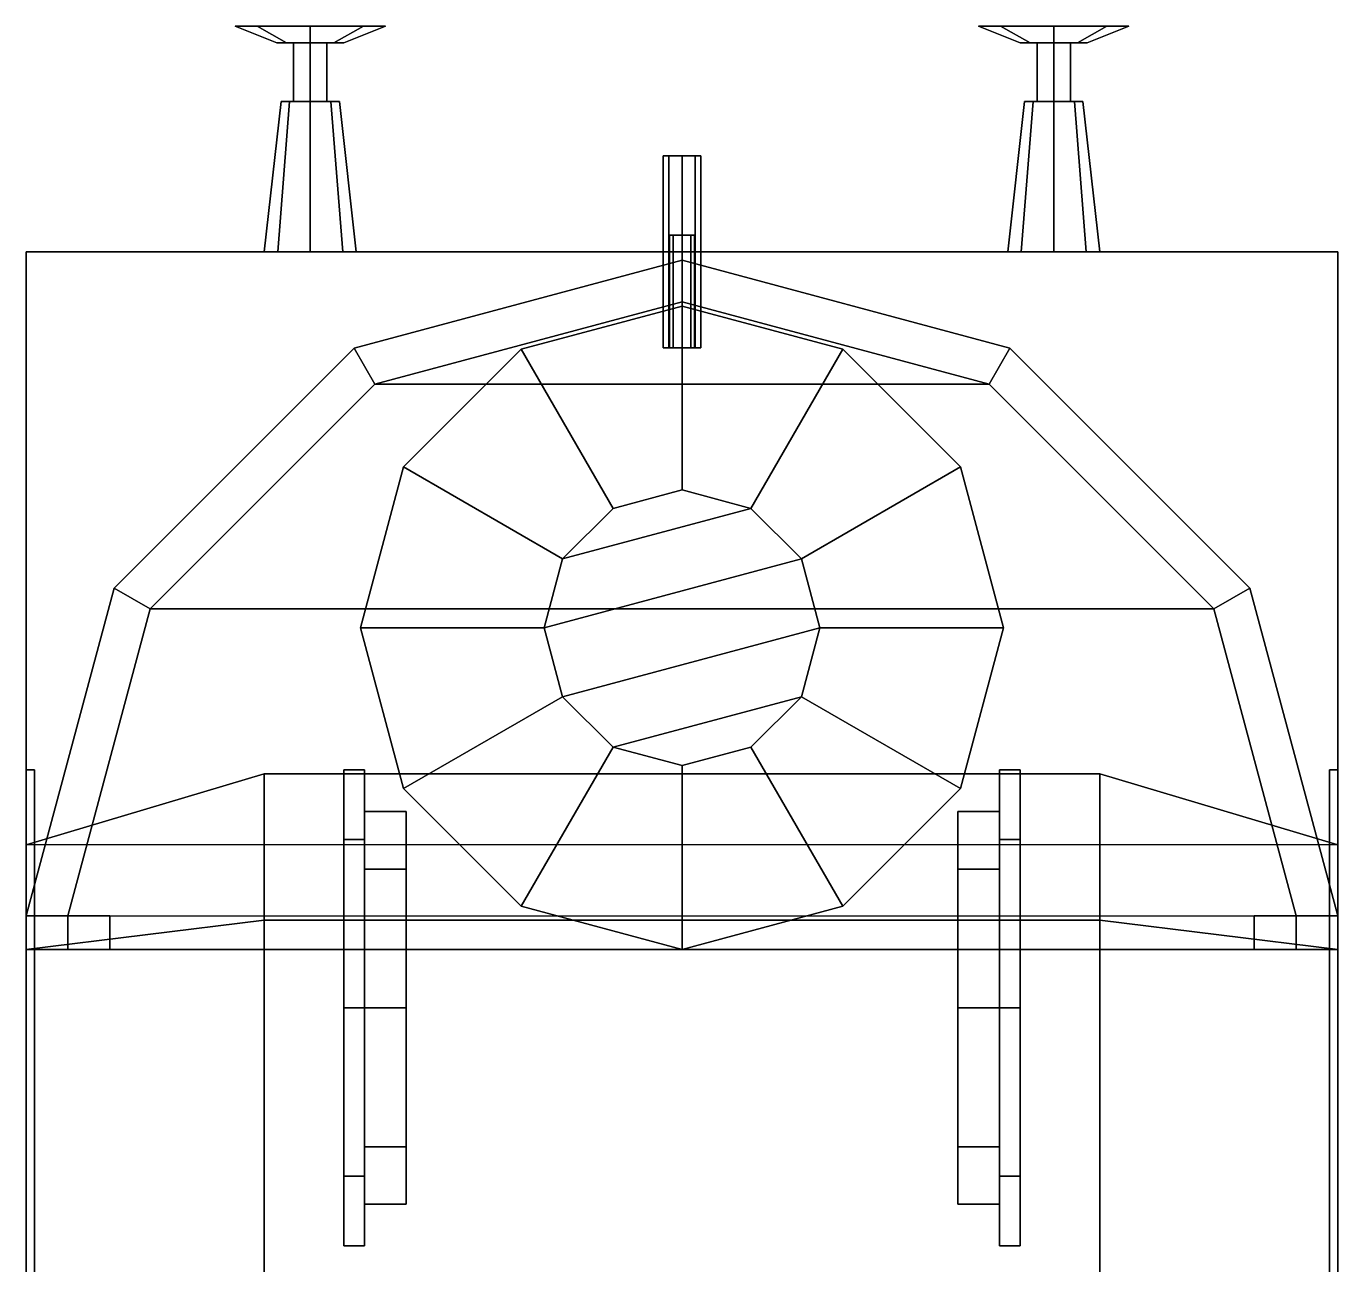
# Model space of a CAD drawing. Extents: x -1.8 to 1.8, y -6.4 to 6.6.
# Drawn here: x -1.57 to 1.57, y 3.585 to 6.55 of the extents above; entities that cross this region are included whole.
import ezdxf

# ---------------------------------------------------------------- set-up
doc = ezdxf.new("R2010")
doc.units = 0
doc.layers.get('0').update_dxf_attribs({"linetype": 'CONTINUOUS'})
for name, color, linetype in [('BUFFER', 1, 'CONTINUOUS'), ('GUN', 1, 'CONTINUOUS'), ('SLEEVE', 5, 'CONTINUOUS'), ('TURRET', 2, 'CONTINUOUS'), ('WHEELS', 2, 'CONTINUOUS')]:
    doc.layers.add(name, color=color, linetype=linetype)

msp = doc.modelspace()

# ---------------------------------------------------------------- linework, layer by layer
for points in [[(-1.57, 6.01, 0.9), (-1.57, 4.34, 0.9), (-1.57, 4.34, 1.16), (-1.57, 6.01, 1.16)], [(1.57, 6.01, 1.16), (1.57, 6.01, 0.9), (-1.57, 6.01, 0.9), (-1.57, 6.01, 1.16)], [(-1.57, 6.01, 1.16), (-1.57, 4.34, 1.16), (1.57, 4.34, 1.16), (1.57, 6.01, 1.16)], [(1.57, 4.34, 1.16), (1.57, 4.34, 0.9), (1.57, 6.01, 0.9), (1.57, 6.01, 1.16)], [(0, 5.99, 1.16), (-0.785, 5.7797, 1.16), (-0.785, 5.7797, 2.11), (0, 5.99, 2.11)], [(0, 5.99, 2.11), (-0.785, 5.7797, 2.11), (-0.735, 5.6931, 2.21), (0, 5.89, 2.21)], [(0.785, 5.7797, 1.16), (0, 5.99, 1.16), (0, 5.99, 2.11), (0.785, 5.7797, 2.11)], [(0.785, 5.7797, 2.11), (0, 5.99, 2.11), (0, 5.89, 2.21), (0.735, 5.6931, 2.21)], [(0, 5.89, 2.21), (-0.735, 5.6931, 2.21), (0.735, 5.6931, 2.21), (0, 5.89, 2.21)], [(-0.785, 5.7797, 1.16), (-1.3597, 5.205, 1.16), (-1.3597, 5.205, 2.11), (-0.785, 5.7797, 2.11)], [(-0.785, 5.7797, 2.11), (-1.3597, 5.205, 2.11), (-1.2731, 5.155, 2.21), (-0.735, 5.6931, 2.21)], [(1.3597, 5.205, 2.11), (0.785, 5.7797, 2.11), (0.735, 5.6931, 2.21), (1.2731, 5.155, 2.21)], [(1.3597, 5.205, 1.16), (0.785, 5.7797, 1.16), (0.785, 5.7797, 2.11), (1.3597, 5.205, 2.11)], [(-0.735, 5.6931, 2.21), (-1.2731, 5.155, 2.21), (1.2731, 5.155, 2.21), (0.735, 5.6931, 2.21)], [(-1.3597, 5.205, 1.16), (-1.57, 4.42, 1.16), (-1.57, 4.42, 2.11), (-1.3597, 5.205, 2.11)], [(-1.3597, 5.205, 2.11), (-1.57, 4.42, 2.11), (-1.47, 4.42, 2.21), (-1.2731, 5.155, 2.21)], [(1.57, 4.42, 2.11), (1.3597, 5.205, 2.11), (1.2731, 5.155, 2.21), (1.47, 4.42, 2.21)], [(1.57, 4.42, 1.16), (1.3597, 5.205, 1.16), (1.3597, 5.205, 2.11), (1.57, 4.42, 2.11)], [(-1.2731, 5.155, 2.21), (-1.47, 4.42, 2.21), (1.47, 4.42, 2.21), (1.2731, 5.155, 2.21)], [(-1.55, 4.77, 0.9), (-1.55, 4.77, 0.37), (-1.57, 4.77, 0.37), (-1.57, 4.77, 0.9)], [(-1.57, 4.77, 0.37), (-1.57, 2.39, 0.37), (-1.57, 2.39, 0.9), (-1.57, 4.77, 0.9)], [(1, 4.76, 3.01), (1.57, 4.59, 2.97), (-1.57, 4.59, 2.97), (-1, 4.76, 3.01)], [(-1.57, 4.59, 2.97), (-1.57, 4.34, 3.1), (-1, 4.41, 3.21), (-1, 4.76, 3.01)], [(-1.55, 2.39, 0.9), (-1.55, 2.39, 0.37), (-1.55, 4.77, 0.37), (-1.55, 4.77, 0.9)], [(-1, 4.76, 3.01), (-1, 4.41, 3.21), (1, 4.41, 3.21), (1, 4.76, 3.01)], [(1, 4.41, 3.21), (1.57, 4.34, 3.1), (1.57, 4.59, 2.97), (1, 4.76, 3.01)], [(1.57, 4.77, 0.9), (1.57, 4.77, 0.37), (1.55, 4.77, 0.37), (1.55, 4.77, 0.9)], [(1.55, 4.77, 0.37), (1.55, 2.39, 0.37), (1.55, 2.39, 0.9), (1.55, 4.77, 0.9)], [(1.57, 2.39, 0.9), (1.57, 2.39, 0.37), (1.57, 4.77, 0.37), (1.57, 4.77, 0.9)], [(-1.57, 4.42, 2.11), (-1.57, 4.34, 2.11), (-1.47, 4.34, 2.21), (-1.47, 4.42, 2.21)], [(-1.57, 4.42, 1.16), (-1.57, 4.34, 1.16), (-1.57, 4.34, 2.11), (-1.57, 4.42, 2.11)], [(-1.57, 4.34, 3.1), (-1.57, 3.54, 3.1), (-1, 3.54, 3.21), (-1, 4.41, 3.21)], [(-1.47, 4.34, 2.21), (-1.47, 4.34, 3.1), (-1.47, 4.42, 3.06), (-1.47, 4.42, 2.21)], [(-1.47, 4.42, 2.21), (-1.47, 4.42, 3.06), (-1.37, 4.42, 3.06), (-1.37, 4.42, 2.21)], [(-1.37, 4.42, 3.06), (-1.37, 4.34, 3.1), (-1.37, 4.34, 2.21), (-1.37, 4.42, 2.21)], [(-1, 4.41, 3.21), (-1, 3.54, 3.21), (1, 3.54, 3.21), (1, 4.41, 3.21)], [(1, 3.54, 3.21), (1.57, 3.54, 3.1), (1.57, 4.34, 3.1), (1, 4.41, 3.21)], [(1.37, 4.34, 2.21), (1.37, 4.34, 3.1), (1.37, 4.42, 3.06), (1.37, 4.42, 2.21)], [(1.37, 4.42, 2.21), (1.37, 4.42, 3.06), (1.47, 4.42, 3.06), (1.47, 4.42, 2.21)], [(1.57, 4.34, 2.11), (1.57, 4.42, 2.11), (1.47, 4.42, 2.21), (1.47, 4.34, 2.21)], [(1.47, 4.42, 3.06), (1.47, 4.34, 3.1), (1.47, 4.34, 2.21), (1.47, 4.42, 2.21)], [(1.57, 4.34, 1.16), (1.57, 4.42, 1.16), (1.57, 4.42, 2.11), (1.57, 4.34, 2.11)], [(-1.57, 4.34, 0.9), (-1.57, -5.84, 0.9), (-1.57, -1.05, 3.1), (-1.57, 4.34, 3.1)], [(-1.57, 4.34, 2.11), (-1.57, 4.34, 3.1), (1.57, 4.34, 3.1), (1.57, 4.34, 2.11)], [(1.57, -1.05, 3.1), (1.57, -5.84, 0.9), (1.57, 4.34, 0.9), (1.57, 4.34, 3.1)]]:
    msp.add_3dface(points)
at = {"layer": 'BUFFER'}
for points in [[(-1.0173, 6.55, 1.1773), (-0.89, 6.55, 0.87), (-1.0173, 6.55, 0.9227), (-1.07, 6.55, 1.05)], [(-0.97, 6.51, 1.05), (-0.9466, 6.51, 1.1066), (-1.0173, 6.55, 1.1773), (-1.07, 6.55, 1.05)], [(-0.9466, 6.51, 0.9934), (-0.97, 6.51, 1.05), (-1.07, 6.55, 1.05), (-1.0173, 6.55, 0.9227)], [(-0.89, 6.55, 1.23), (-0.7627, 6.55, 0.9227), (-0.89, 6.55, 0.87), (-1.0173, 6.55, 1.1773)], [(-0.89, 6.51, 0.97), (-0.9466, 6.51, 0.9934), (-1.0173, 6.55, 0.9227), (-0.89, 6.55, 0.87)], [(-0.9466, 6.51, 1.1066), (-0.89, 6.51, 1.13), (-0.89, 6.55, 1.23), (-1.0173, 6.55, 1.1773)], [(-0.8334, 6.51, 0.9934), (-0.89, 6.51, 0.97), (-0.89, 6.55, 0.87), (-0.7627, 6.55, 0.9227)], [(-0.89, 6.51, 1.13), (-0.8334, 6.51, 1.1066), (-0.7627, 6.55, 1.1773), (-0.89, 6.55, 1.23)], [(-0.7627, 6.55, 1.1773), (-0.71, 6.55, 1.05), (-0.7627, 6.55, 0.9227), (-0.89, 6.55, 1.23)], [(-0.8334, 6.51, 1.1066), (-0.81, 6.51, 1.05), (-0.71, 6.55, 1.05), (-0.7627, 6.55, 1.1773)], [(-0.81, 6.51, 1.05), (-0.8334, 6.51, 0.9934), (-0.7627, 6.55, 0.9227), (-0.71, 6.55, 1.05)], [(0.7627, 6.55, 1.1773), (0.89, 6.55, 0.87), (0.7627, 6.55, 0.9227), (0.71, 6.55, 1.05)], [(0.81, 6.51, 1.05), (0.8334, 6.51, 1.1066), (0.7627, 6.55, 1.1773), (0.71, 6.55, 1.05)], [(0.8334, 6.51, 0.9934), (0.81, 6.51, 1.05), (0.71, 6.55, 1.05), (0.7627, 6.55, 0.9227)], [(0.89, 6.51, 0.97), (0.8334, 6.51, 0.9934), (0.7627, 6.55, 0.9227), (0.89, 6.55, 0.87)], [(0.89, 6.55, 1.23), (1.0173, 6.55, 0.9227), (0.89, 6.55, 0.87), (0.7627, 6.55, 1.1773)], [(0.8334, 6.51, 1.1066), (0.89, 6.51, 1.13), (0.89, 6.55, 1.23), (0.7627, 6.55, 1.1773)], [(0.9466, 6.51, 0.9934), (0.89, 6.51, 0.97), (0.89, 6.55, 0.87), (1.0173, 6.55, 0.9227)], [(1.0173, 6.55, 1.1773), (1.07, 6.55, 1.05), (1.0173, 6.55, 0.9227), (0.89, 6.55, 1.23)], [(0.89, 6.51, 1.13), (0.9466, 6.51, 1.1066), (1.0173, 6.55, 1.1773), (0.89, 6.55, 1.23)], [(0.9466, 6.51, 1.1066), (0.97, 6.51, 1.05), (1.07, 6.55, 1.05), (1.0173, 6.55, 1.1773)], [(0.97, 6.51, 1.05), (0.9466, 6.51, 0.9934), (1.0173, 6.55, 0.9227), (1.07, 6.55, 1.05)], [(-0.89, 6.51, 0.97), (-0.9466, 6.51, 1.1066), (-0.97, 6.51, 1.05), (-0.9466, 6.51, 0.9934)], [(-0.8334, 6.51, 0.9934), (-0.89, 6.51, 1.13), (-0.9466, 6.51, 1.1066), (-0.89, 6.51, 0.97)], [(-0.89, 6.51, 1.09), (-0.93, 6.51, 1.05), (-0.93, 6.37, 1.05), (-0.89, 6.37, 1.09)], [(-0.93, 6.51, 1.05), (-0.89, 6.51, 1.01), (-0.89, 6.37, 1.01), (-0.93, 6.37, 1.05)], [(-0.81, 6.51, 1.05), (-0.8334, 6.51, 1.1066), (-0.89, 6.51, 1.13), (-0.8334, 6.51, 0.9934)], [(-0.85, 6.51, 1.05), (-0.89, 6.51, 1.09), (-0.89, 6.37, 1.09), (-0.85, 6.37, 1.05)], [(-0.89, 6.51, 1.01), (-0.85, 6.51, 1.05), (-0.85, 6.37, 1.05), (-0.89, 6.37, 1.01)], [(0.89, 6.51, 0.97), (0.8334, 6.51, 1.1066), (0.81, 6.51, 1.05), (0.8334, 6.51, 0.9934)], [(0.9466, 6.51, 0.9934), (0.89, 6.51, 1.13), (0.8334, 6.51, 1.1066), (0.89, 6.51, 0.97)], [(0.85, 6.51, 1.05), (0.89, 6.51, 1.01), (0.89, 6.37, 1.01), (0.85, 6.37, 1.05)], [(0.89, 6.51, 1.09), (0.85, 6.51, 1.05), (0.85, 6.37, 1.05), (0.89, 6.37, 1.09)], [(0.89, 6.51, 1.01), (0.93, 6.51, 1.05), (0.93, 6.37, 1.05), (0.89, 6.37, 1.01)], [(0.93, 6.51, 1.05), (0.89, 6.51, 1.09), (0.89, 6.37, 1.09), (0.93, 6.37, 1.05)], [(0.97, 6.51, 1.05), (0.9466, 6.51, 1.1066), (0.89, 6.51, 1.13), (0.9466, 6.51, 0.9934)], [(-1, 6.01, 1.05), (-0.9678, 6.01, 1.1278), (-0.9395, 6.37, 1.0995), (-0.96, 6.37, 1.05)], [(-0.9678, 6.01, 0.9722), (-1, 6.01, 1.05), (-0.96, 6.37, 1.05), (-0.9395, 6.37, 1.0005)], [(-0.9678, 6.01, 1.1278), (-0.89, 6.01, 1.16), (-0.89, 6.37, 1.12), (-0.9395, 6.37, 1.0995)], [(-0.89, 6.01, 0.94), (-0.9678, 6.01, 0.9722), (-0.9395, 6.37, 1.0005), (-0.89, 6.37, 0.98)], [(-0.96, 6.37, 1.05), (-0.9395, 6.37, 1.0995), (-0.89, 6.37, 1.12), (-0.9395, 6.37, 1.0005)], [(-0.9395, 6.37, 1.0005), (-0.89, 6.37, 1.12), (-0.8405, 6.37, 1.0995), (-0.89, 6.37, 0.98)], [(-0.89, 6.01, 1.16), (-0.8122, 6.01, 1.1278), (-0.8405, 6.37, 1.0995), (-0.89, 6.37, 1.12)], [(-0.8122, 6.01, 0.9722), (-0.89, 6.01, 0.94), (-0.89, 6.37, 0.98), (-0.8405, 6.37, 1.0005)], [(-0.89, 6.37, 0.98), (-0.8405, 6.37, 1.0995), (-0.82, 6.37, 1.05), (-0.8405, 6.37, 1.0005)], [(-0.8122, 6.01, 1.1278), (-0.78, 6.01, 1.05), (-0.82, 6.37, 1.05), (-0.8405, 6.37, 1.0995)], [(-0.78, 6.01, 1.05), (-0.8122, 6.01, 0.9722), (-0.8405, 6.37, 1.0005), (-0.82, 6.37, 1.05)], [(0.78, 6.01, 1.05), (0.8122, 6.01, 1.1278), (0.8405, 6.37, 1.0995), (0.82, 6.37, 1.05)], [(0.8122, 6.01, 0.9722), (0.78, 6.01, 1.05), (0.82, 6.37, 1.05), (0.8405, 6.37, 1.0005)], [(0.8122, 6.01, 1.1278), (0.89, 6.01, 1.16), (0.89, 6.37, 1.12), (0.8405, 6.37, 1.0995)], [(0.89, 6.01, 0.94), (0.8122, 6.01, 0.9722), (0.8405, 6.37, 1.0005), (0.89, 6.37, 0.98)], [(0.82, 6.37, 1.05), (0.8405, 6.37, 1.0995), (0.89, 6.37, 1.12), (0.8405, 6.37, 1.0005)], [(0.8405, 6.37, 1.0005), (0.89, 6.37, 1.12), (0.9395, 6.37, 1.0995), (0.89, 6.37, 0.98)], [(0.89, 6.01, 1.16), (0.9678, 6.01, 1.1278), (0.9395, 6.37, 1.0995), (0.89, 6.37, 1.12)], [(0.89, 6.37, 0.98), (0.9395, 6.37, 1.0995), (0.96, 6.37, 1.05), (0.9395, 6.37, 1.0005)], [(0.9678, 6.01, 0.9722), (0.89, 6.01, 0.94), (0.89, 6.37, 0.98), (0.9395, 6.37, 1.0005)], [(0.9678, 6.01, 1.1278), (1, 6.01, 1.05), (0.96, 6.37, 1.05), (0.9395, 6.37, 1.0995)], [(1, 6.01, 1.05), (0.9678, 6.01, 0.9722), (0.9395, 6.37, 1.0005), (0.96, 6.37, 1.05)]]:
    msp.add_3dface(points, dxfattribs=at)
at = {"layer": 'GUN'}
for points in [[(0.0318, 6.24, 2.6418), (-0.045, 6.24, 2.61), (-0.0318, 6.24, 2.6418), (0, 6.24, 2.655)], [(0.045, 6.24, 2.61), (-0.0318, 6.24, 2.5782), (-0.045, 6.24, 2.61), (0.0318, 6.24, 2.6418)], [(-0.0318, 6.24, 2.6418), (-0.045, 6.24, 2.61), (-0.045, 5.78, 2.61), (-0.0318, 5.78, 2.6418)], [(-0.045, 6.24, 2.61), (-0.0318, 6.24, 2.5782), (-0.0318, 5.78, 2.5782), (-0.045, 5.78, 2.61)], [(0.0318, 6.24, 2.5782), (0, 6.24, 2.565), (-0.0318, 6.24, 2.5782), (0.045, 6.24, 2.61)], [(0, 6.24, 2.655), (-0.0318, 6.24, 2.6418), (-0.0318, 5.78, 2.6418), (0, 5.78, 2.655)], [(-0.0318, 6.24, 2.5782), (0, 6.24, 2.565), (0, 5.78, 2.565), (-0.0318, 5.78, 2.5782)], [(0.0318, 6.24, 2.6418), (0, 6.24, 2.655), (0, 5.78, 2.655), (0.0318, 5.78, 2.6418)], [(0, 6.24, 2.565), (0.0318, 6.24, 2.5782), (0.0318, 5.78, 2.5782), (0, 5.78, 2.565)], [(0.045, 6.24, 2.61), (0.0318, 6.24, 2.6418), (0.0318, 5.78, 2.6418), (0.045, 5.78, 2.61)], [(0.0318, 6.24, 2.5782), (0.045, 6.24, 2.61), (0.045, 5.78, 2.61), (0.0318, 5.78, 2.5782)]]:
    msp.add_3dface(points, dxfattribs=at)
at = {"layer": 'SLEEVE'}
for points in [[(-0.0212, 6.05, 2.5512), (-0.03, 6.05, 2.53), (-0.03, 5.78, 2.53), (-0.0212, 5.78, 2.5512)], [(-0.03, 6.05, 2.53), (-0.0212, 6.05, 2.5088), (-0.0212, 5.78, 2.5088), (-0.03, 5.78, 2.53)], [(-0.0212, 6.05, 2.7062), (-0.03, 6.05, 2.685), (-0.03, 5.78, 2.685), (-0.0212, 5.78, 2.7062)], [(-0.03, 6.05, 2.685), (-0.0212, 6.05, 2.6638), (-0.0212, 5.78, 2.6638), (-0.03, 5.78, 2.685)], [(0.0212, 6.05, 2.7062), (-0.03, 6.05, 2.685), (-0.0212, 6.05, 2.7062), (0, 6.05, 2.715)], [(0.03, 6.05, 2.685), (-0.0212, 6.05, 2.6638), (-0.03, 6.05, 2.685), (0.0212, 6.05, 2.7062)], [(0.03, 6.05, 2.53), (-0.0212, 6.05, 2.5088), (-0.03, 6.05, 2.53), (0.0212, 6.05, 2.5512)], [(0.0212, 6.05, 2.5512), (-0.03, 6.05, 2.53), (-0.0212, 6.05, 2.5512), (0, 6.05, 2.56)], [(0, 6.05, 2.56), (-0.0212, 6.05, 2.5512), (-0.0212, 5.78, 2.5512), (0, 5.78, 2.56)], [(-0.0212, 6.05, 2.5088), (0, 6.05, 2.5), (0, 5.78, 2.5), (-0.0212, 5.78, 2.5088)], [(0, 6.05, 2.715), (-0.0212, 6.05, 2.7062), (-0.0212, 5.78, 2.7062), (0, 5.78, 2.715)], [(-0.0212, 6.05, 2.6638), (0, 6.05, 2.655), (0, 5.78, 2.655), (-0.0212, 5.78, 2.6638)], [(0.0212, 6.05, 2.6638), (0, 6.05, 2.655), (-0.0212, 6.05, 2.6638), (0.03, 6.05, 2.685)], [(0.0212, 6.05, 2.5088), (0, 6.05, 2.5), (-0.0212, 6.05, 2.5088), (0.03, 6.05, 2.53)], [(0.0212, 6.05, 2.5512), (0, 6.05, 2.56), (0, 5.78, 2.56), (0.0212, 5.78, 2.5512)], [(0, 6.05, 2.5), (0.0212, 6.05, 2.5088), (0.0212, 5.78, 2.5088), (0, 5.78, 2.5)], [(0.0212, 6.05, 2.7062), (0, 6.05, 2.715), (0, 5.78, 2.715), (0.0212, 5.78, 2.7062)], [(0, 6.05, 2.655), (0.0212, 6.05, 2.6638), (0.0212, 5.78, 2.6638), (0, 5.78, 2.655)], [(0.03, 6.05, 2.53), (0.0212, 6.05, 2.5512), (0.0212, 5.78, 2.5512), (0.03, 5.78, 2.53)], [(0.0212, 6.05, 2.5088), (0.03, 6.05, 2.53), (0.03, 5.78, 2.53), (0.0212, 5.78, 2.5088)], [(0.03, 6.05, 2.685), (0.0212, 6.05, 2.7062), (0.0212, 5.78, 2.7062), (0.03, 5.78, 2.685)], [(0.0212, 6.05, 2.6638), (0.03, 6.05, 2.685), (0.03, 5.78, 2.685), (0.0212, 5.78, 2.6638)]]:
    msp.add_3dface(points, dxfattribs=at)
at = {"layer": 'TURRET'}
for points in [[(0, 5.88, 2.21), (-0.385, 5.7768, 2.21), (-0.385, 5.7768, 2.83), (0, 5.88, 2.83)], [(0, 5.88, 2.83), (-0.385, 5.7768, 2.83), (-0.165, 5.3958, 2.92), (0, 5.44, 2.92)], [(0.385, 5.7768, 2.21), (0, 5.88, 2.21), (0, 5.88, 2.83), (0.385, 5.7768, 2.83)], [(0.385, 5.7768, 2.83), (0, 5.88, 2.83), (0, 5.44, 2.92), (0.165, 5.3958, 2.92)], [(-0.385, 5.7768, 2.21), (-0.6668, 5.495, 2.21), (-0.6668, 5.495, 2.83), (-0.385, 5.7768, 2.83)], [(-0.385, 5.7768, 2.83), (-0.6668, 5.495, 2.83), (-0.2858, 5.275, 2.92), (-0.165, 5.3958, 2.92)], [(0.6668, 5.495, 2.83), (0.385, 5.7768, 2.83), (0.165, 5.3958, 2.92), (0.2858, 5.275, 2.92)], [(0.6668, 5.495, 2.21), (0.385, 5.7768, 2.21), (0.385, 5.7768, 2.83), (0.6668, 5.495, 2.83)], [(-0.6668, 5.495, 2.21), (-0.77, 5.11, 2.21), (-0.77, 5.11, 2.83), (-0.6668, 5.495, 2.83)], [(-0.6668, 5.495, 2.83), (-0.77, 5.11, 2.83), (-0.33, 5.11, 2.92), (-0.2858, 5.275, 2.92)], [(0.77, 5.11, 2.83), (0.6668, 5.495, 2.83), (0.2858, 5.275, 2.92), (0.33, 5.11, 2.92)], [(0.77, 5.11, 2.21), (0.6668, 5.495, 2.21), (0.6668, 5.495, 2.83), (0.77, 5.11, 2.83)], [(0, 5.44, 2.92), (-0.165, 5.3958, 2.92), (-0.2858, 5.275, 2.92), (0.165, 5.3958, 2.92)], [(0.165, 5.3958, 2.92), (-0.2858, 5.275, 2.92), (-0.33, 5.11, 2.92), (0.2858, 5.275, 2.92)], [(0.2858, 5.275, 2.92), (-0.33, 5.11, 2.92), (-0.2858, 4.945, 2.92), (0.33, 5.11, 2.92)], [(-0.77, 5.11, 2.21), (-0.6668, 4.725, 2.21), (-0.6668, 4.725, 2.83), (-0.77, 5.11, 2.83)], [(-0.77, 5.11, 2.83), (-0.6668, 4.725, 2.83), (-0.2858, 4.945, 2.92), (-0.33, 5.11, 2.92)], [(0.33, 5.11, 2.92), (-0.2858, 4.945, 2.92), (-0.165, 4.8242, 2.92), (0.2858, 4.945, 2.92)], [(0.6668, 4.725, 2.83), (0.77, 5.11, 2.83), (0.33, 5.11, 2.92), (0.2858, 4.945, 2.92)], [(0.6668, 4.725, 2.21), (0.77, 5.11, 2.21), (0.77, 5.11, 2.83), (0.6668, 4.725, 2.83)], [(-0.6668, 4.725, 2.83), (-0.385, 4.4432, 2.83), (-0.165, 4.8242, 2.92), (-0.2858, 4.945, 2.92)], [(0.2858, 4.945, 2.92), (-0.165, 4.8242, 2.92), (0, 4.78, 2.92), (0.165, 4.8242, 2.92)], [(0.385, 4.4432, 2.83), (0.6668, 4.725, 2.83), (0.2858, 4.945, 2.92), (0.165, 4.8242, 2.92)], [(-0.385, 4.4432, 2.83), (0, 4.34, 2.83), (0, 4.78, 2.92), (-0.165, 4.8242, 2.92)], [(0, 4.34, 2.83), (0.385, 4.4432, 2.83), (0.165, 4.8242, 2.92), (0, 4.78, 2.92)], [(-0.6668, 4.725, 2.21), (-0.385, 4.4432, 2.21), (-0.385, 4.4432, 2.83), (-0.6668, 4.725, 2.83)], [(0.385, 4.4432, 2.21), (0.6668, 4.725, 2.21), (0.6668, 4.725, 2.83), (0.385, 4.4432, 2.83)], [(-0.385, 4.4432, 2.21), (0, 4.34, 2.21), (0, 4.34, 2.83), (-0.385, 4.4432, 2.83)], [(0, 4.34, 2.21), (0.385, 4.4432, 2.21), (0.385, 4.4432, 2.83), (0, 4.34, 2.83)]]:
    msp.add_3dface(points, dxfattribs=at)
at = {"layer": 'WHEELS'}
for points in [[(-0.81, 3.63, 0.47), (-0.81, 4.6031, 0.8731), (-0.81, 4.77, 0.47), (-0.81, 3.7969, 0.0669)], [(-0.76, 4.6031, 0.8731), (-0.76, 4.77, 0.47), (-0.81, 4.77, 0.47), (-0.81, 4.6031, 0.8731)], [(-0.76, 4.77, 0.47), (-0.76, 4.6031, 0.0669), (-0.81, 4.6031, 0.0669), (-0.81, 4.77, 0.47)], [(-0.81, 3.7969, 0.0669), (-0.81, 4.77, 0.47), (-0.81, 4.6031, 0.0669), (-0.81, 4.2, -0.1)], [(-0.76, 4.5323, 0.8023), (-0.76, 4.67, 0.47), (-0.76, 4.77, 0.47), (-0.76, 4.6031, 0.8731)], [(-0.76, 4.67, 0.47), (-0.76, 4.5323, 0.1377), (-0.76, 4.6031, 0.0669), (-0.76, 4.77, 0.47)], [(0.76, 4.77, 0.47), (0.76, 4.6031, 0.8731), (0.81, 4.6031, 0.8731), (0.81, 4.77, 0.47)], [(0.76, 4.67, 0.47), (0.76, 4.5323, 0.8023), (0.76, 4.6031, 0.8731), (0.76, 4.77, 0.47)], [(0.76, 4.6031, 0.0669), (0.76, 4.77, 0.47), (0.81, 4.77, 0.47), (0.81, 4.6031, 0.0669)], [(0.76, 4.5323, 0.1377), (0.76, 4.67, 0.47), (0.76, 4.77, 0.47), (0.76, 4.6031, 0.0669)], [(0.81, 4.6031, 0.8731), (0.81, 4.2, 1.04), (0.81, 3.7969, 0.8731), (0.81, 4.77, 0.47)], [(0.81, 4.77, 0.47), (0.81, 3.7969, 0.8731), (0.81, 3.63, 0.47), (0.81, 4.6031, 0.0669)], [(-0.66, 4.67, 0.47), (-0.66, 4.5323, 0.1377), (-0.76, 4.5323, 0.1377), (-0.76, 4.67, 0.47)], [(-0.66, 4.5323, 0.8023), (-0.66, 4.67, 0.47), (-0.76, 4.67, 0.47), (-0.76, 4.5323, 0.8023)], [(-0.66, 4.67, 0.47), (-0.66, 3.8677, 0.1377), (-0.66, 4.2), (-0.66, 4.5323, 0.1377)], [(-0.66, 4.5323, 0.8023), (-0.66, 3.73, 0.47), (-0.66, 3.8677, 0.1377), (-0.66, 4.67, 0.47)], [(0.66, 4.2, 0.94), (0.66, 4.5323, 0.8023), (0.66, 4.67, 0.47), (0.66, 3.8677, 0.8023)], [(0.66, 4.5323, 0.1377), (0.66, 4.67, 0.47), (0.76, 4.67, 0.47), (0.76, 4.5323, 0.1377)], [(0.66, 3.8677, 0.8023), (0.66, 4.67, 0.47), (0.66, 4.5323, 0.1377), (0.66, 3.73, 0.47)], [(0.66, 4.67, 0.47), (0.66, 4.5323, 0.8023), (0.76, 4.5323, 0.8023), (0.76, 4.67, 0.47)], [(-0.81, 3.7969, 0.8731), (-0.81, 4.2, 1.04), (-0.81, 4.6031, 0.8731), (-0.81, 3.63, 0.47)], [(-0.76, 4.2, 1.04), (-0.76, 4.6031, 0.8731), (-0.81, 4.6031, 0.8731), (-0.81, 4.2, 1.04)], [(-0.76, 4.6031, 0.0669), (-0.76, 4.2, -0.1), (-0.81, 4.2, -0.1), (-0.81, 4.6031, 0.0669)], [(-0.76, 4.2, 0.94), (-0.76, 4.5323, 0.8023), (-0.76, 4.6031, 0.8731), (-0.76, 4.2, 1.04)], [(-0.76, 4.5323, 0.1377), (-0.76, 4.2), (-0.76, 4.2, -0.1), (-0.76, 4.6031, 0.0669)], [(0.76, 4.5323, 0.8023), (0.76, 4.2, 0.94), (0.76, 4.2, 1.04), (0.76, 4.6031, 0.8731)], [(0.76, 4.6031, 0.8731), (0.76, 4.2, 1.04), (0.81, 4.2, 1.04), (0.81, 4.6031, 0.8731)], [(0.76, 4.2, -0.1), (0.76, 4.6031, 0.0669), (0.81, 4.6031, 0.0669), (0.81, 4.2, -0.1)], [(0.76, 4.2), (0.76, 4.5323, 0.1377), (0.76, 4.6031, 0.0669), (0.76, 4.2, -0.1)], [(0.81, 4.6031, 0.0669), (0.81, 3.63, 0.47), (0.81, 3.7969, 0.0669), (0.81, 4.2, -0.1)], [(-0.66, 4.2, 0.94), (-0.66, 4.5323, 0.8023), (-0.76, 4.5323, 0.8023), (-0.76, 4.2, 0.94)], [(-0.66, 4.5323, 0.1377), (-0.66, 4.2), (-0.76, 4.2), (-0.76, 4.5323, 0.1377)], [(-0.66, 4.2, 0.94), (-0.66, 3.8677, 0.8023), (-0.66, 3.73, 0.47), (-0.66, 4.5323, 0.8023)], [(0.66, 4.5323, 0.8023), (0.66, 4.2, 0.94), (0.76, 4.2, 0.94), (0.76, 4.5323, 0.8023)], [(0.66, 3.73, 0.47), (0.66, 4.5323, 0.1377), (0.66, 4.2), (0.66, 3.8677, 0.1377)], [(0.66, 4.2), (0.66, 4.5323, 0.1377), (0.76, 4.5323, 0.1377), (0.76, 4.2)], [(-0.76, 3.7969, 0.8731), (-0.76, 4.2, 1.04), (-0.81, 4.2, 1.04), (-0.81, 3.7969, 0.8731)], [(-0.76, 4.2, -0.1), (-0.76, 3.7969, 0.0669), (-0.81, 3.7969, 0.0669), (-0.81, 4.2, -0.1)], [(-0.76, 3.8677, 0.8023), (-0.76, 4.2, 0.94), (-0.76, 4.2, 1.04), (-0.76, 3.7969, 0.8731)], [(-0.66, 3.8677, 0.8023), (-0.66, 4.2, 0.94), (-0.76, 4.2, 0.94), (-0.76, 3.8677, 0.8023)], [(-0.66, 4.2), (-0.66, 3.8677, 0.1377), (-0.76, 3.8677, 0.1377), (-0.76, 4.2)], [(-0.76, 4.2), (-0.76, 3.8677, 0.1377), (-0.76, 3.7969, 0.0669), (-0.76, 4.2, -0.1)], [(0.66, 4.2, 0.94), (0.66, 3.8677, 0.8023), (0.76, 3.8677, 0.8023), (0.76, 4.2, 0.94)], [(0.66, 3.8677, 0.1377), (0.66, 4.2), (0.76, 4.2), (0.76, 3.8677, 0.1377)], [(0.76, 4.2, 0.94), (0.76, 3.8677, 0.8023), (0.76, 3.7969, 0.8731), (0.76, 4.2, 1.04)], [(0.76, 4.2, 1.04), (0.76, 3.7969, 0.8731), (0.81, 3.7969, 0.8731), (0.81, 4.2, 1.04)], [(0.76, 3.7969, 0.0669), (0.76, 4.2, -0.1), (0.81, 4.2, -0.1), (0.81, 3.7969, 0.0669)], [(0.76, 3.8677, 0.1377), (0.76, 4.2), (0.76, 4.2, -0.1), (0.76, 3.7969, 0.0669)], [(-0.76, 3.73, 0.47), (-0.76, 3.8677, 0.8023), (-0.76, 3.7969, 0.8731), (-0.76, 3.63, 0.47)], [(-0.76, 3.8677, 0.1377), (-0.76, 3.73, 0.47), (-0.76, 3.63, 0.47), (-0.76, 3.7969, 0.0669)], [(-0.66, 3.8677, 0.1377), (-0.66, 3.73, 0.47), (-0.76, 3.73, 0.47), (-0.76, 3.8677, 0.1377)], [(-0.66, 3.73, 0.47), (-0.66, 3.8677, 0.8023), (-0.76, 3.8677, 0.8023), (-0.76, 3.73, 0.47)], [(0.66, 3.73, 0.47), (0.66, 3.8677, 0.1377), (0.76, 3.8677, 0.1377), (0.76, 3.73, 0.47)], [(0.66, 3.8677, 0.8023), (0.66, 3.73, 0.47), (0.76, 3.73, 0.47), (0.76, 3.8677, 0.8023)], [(0.76, 3.8677, 0.8023), (0.76, 3.73, 0.47), (0.76, 3.63, 0.47), (0.76, 3.7969, 0.8731)], [(0.76, 3.73, 0.47), (0.76, 3.8677, 0.1377), (0.76, 3.7969, 0.0669), (0.76, 3.63, 0.47)], [(-0.76, 3.63, 0.47), (-0.76, 3.7969, 0.8731), (-0.81, 3.7969, 0.8731), (-0.81, 3.63, 0.47)], [(-0.76, 3.7969, 0.0669), (-0.76, 3.63, 0.47), (-0.81, 3.63, 0.47), (-0.81, 3.7969, 0.0669)], [(0.76, 3.7969, 0.8731), (0.76, 3.63, 0.47), (0.81, 3.63, 0.47), (0.81, 3.7969, 0.8731)], [(0.76, 3.63, 0.47), (0.76, 3.7969, 0.0669), (0.81, 3.7969, 0.0669), (0.81, 3.63, 0.47)]]:
    msp.add_3dface(points, dxfattribs=at)

doc.saveas('drawing.dxf')
